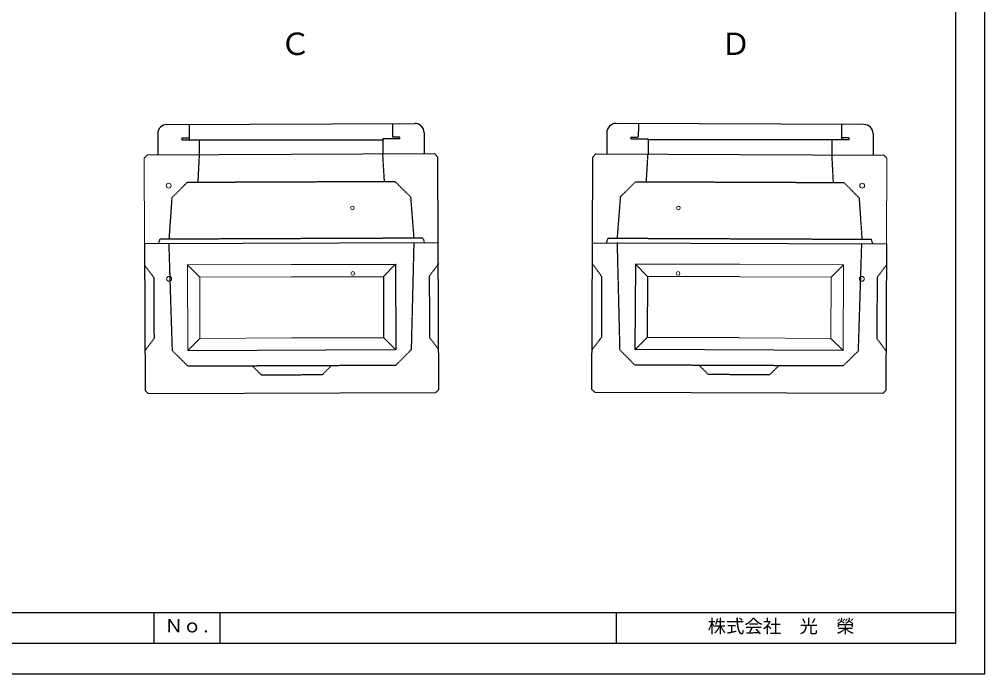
# Model space of a CAD drawing. Units: millimetres, scale not verified. Extents: x -297 to 298, y -210 to 211.
# Drawn here: x -17.5 to 297.9, y -210 to 3.9 of the extents above; entities that cross this region are included whole.
import ezdxf
from ezdxf.enums import TextEntityAlignment as Align

# ---------------------------------------------------------------- set-up
doc = ezdxf.new("R2010")
doc.units = ezdxf.units.MM
doc.linetypes.add('USER2', pattern=[4.7625, 3.175, -1.5875])
doc.layers.add('0-0', color=7, linetype='Continuous')
for name, color, linetype, lineweight in [('0-1_0', 9, 'Continuous', 25), ('0-3_pen1実線', 4, 'Continuous', 13), ('0-4_pen2実線', 3, 'Continuous', 13), ('0-5_pen3実線', 7, 'Continuous', 25), ('0-6_pen4実線', 7, 'Continuous', 25), ('0-7_pen2破線', 3, 'USER2', 25), ('0-8_鉄筋', 7, 'Continuous', 25), ('0-9_draw', 7, 'Continuous', 13)]:
    doc.layers.add(name, color=color, linetype=linetype, lineweight=lineweight)
doc.styles.add('ＭＳ ゴシック', font='')
doc.styles.get('ＭＳ ゴシック').set_extended_font_data('MS Gothic')

# ---------------------------------------------------------------- blocks, each defined once
blk = doc.blocks.new('部分図 1')
at = {"layer": '0-1_0'}
blk.add_lwpolyline([(0.1, 0.3), (11898.1, 0.3), (11898.1, 8410.3), (0.1, 8410.3)], close=True, dxfattribs=at)
at = {"layer": '0-3_pen1実線'}
for p, q in [((7965.23, 3490.15), (7971.16, 3496.13)), ((9698.77, 3490.15), (9692.84, 3496.13))]:
    blk.add_line(p, q, dxfattribs=at)
at = {"layer": '0-4_pen2実線'}
for p, q in [((8077.15, 3508.56), (8077.2, 3496.56)), ((9586.85, 3508.56), (9586.8, 3496.56))]:
    blk.add_line(p, q, dxfattribs=at)
for centre, radius in [((6566.43, 3190.51), 16), ((11097.57, 3190.51), 16), ((7767.04, 3045.4), 12), ((9896.96, 3045.4), 12), ((6568.92, 2581.51), 16), ((7768.78, 2616.4), 12), ((9895.22, 2616.4), 12), ((11095.08, 2581.51), 16)]:
    blk.add_circle(centre, radius, dxfattribs=at)
at = {"layer": '0-5_pen3実線'}
for p, q in [((6554.81, 3590.36), (8174.79, 3596.96)), ((11109.19, 3590.36), (9489.21, 3596.96)), ((8235.04, 3537.21), (8235.61, 3397.21)), ((9428.96, 3537.21), (9428.39, 3397.21)), ((6495.05, 3530.12), (6495.62, 3390.12)), ((11168.95, 3530.12), (11168.38, 3390.12)), ((8305.61, 3397.59), (6425.62, 3389.93)), ((8325.69, 3377.67), (8305.61, 3397.59)), ((8327.97, 2817.68), (8325.69, 3377.67)), ((9336.03, 2817.68), (9338.31, 3377.67)), ((9338.31, 3377.67), (9358.39, 3397.59)), ((9358.39, 3397.59), (11238.38, 3389.93)), ((8327.97, 2817.68), (6407.98, 2809.86)), ((6407.98, 2810.86), (6411.89, 1850.87)), ((8331.87, 1858.69), (8327.96, 2818.68)), ((9332.13, 1858.69), (9336.04, 2818.68)), ((9336.03, 2817.68), (11256.02, 2809.86)), ((11256.02, 2810.86), (11252.11, 1850.87)), ((7368.54, 2674.77), (8048.54, 2677.54)), ((8048.54, 2677.54), (7968.86, 2597.21)), ((8048.54, 2677.54), (8050.82, 2117.54)), ((9615.46, 2677.54), (9613.18, 2117.54)), ((10295.46, 2674.77), (9615.46, 2677.54)), ((9615.46, 2677.54), (9695.14, 2597.21)), ((7368.87, 2594.77), (7968.86, 2597.21)), ((7968.86, 2597.21), (7970.49, 2197.22)), ((9695.14, 2597.21), (9693.51, 2197.22)), ((10295.13, 2594.77), (9695.14, 2597.21)), ((7370.5, 2194.77), (7970.49, 2197.22)), ((7970.49, 2197.22), (8050.82, 2117.54)), ((9693.51, 2197.22), (9613.18, 2117.54)), ((10293.5, 2194.77), (9693.51, 2197.22)), ((6690.83, 2112), (8047.86, 2120.47)), ((10973.17, 2112), (9616.14, 2120.47)), ((6411.89, 1850.87), (6431.97, 1830.95)), ((6431.97, 1830.95), (8311.96, 1838.6)), ((8331.87, 1858.69), (8311.96, 1838.6)), ((9332.13, 1858.69), (9352.04, 1838.6)), ((11232.03, 1830.95), (9352.04, 1838.6)), ((11252.11, 1850.87), (11232.03, 1830.95)), ((6900.1, 400.3), (6900.1, 200.3))]:
    blk.add_line(p, q, dxfattribs=at)
for centre, start, end in [((8175.04, 3536.96), 0.23338, 90.23338), ((9488.96, 3536.96), 89.76662, 179.76662), ((6555.05, 3530.36), 90.23338, 180.23338), ((11108.95, 3530.36), 359.76662, 89.76662)]:
    blk.add_arc(centre, 60, start, end, dxfattribs=at)
at = {"layer": '0-6_pen4実線'}
for p, q in [((200.1, 400.3), (11709.1, 400.3)), ((6470.1, 400.3), (6470.1, 200.3)), ((9490.1, 400.3), (9490.1, 200.3))]:
    blk.add_line(p, q, dxfattribs=at)
blk.add_lwpolyline([(200.1, 200.3), (11709.1, 200.3), (11709.1, 8215.3), (200.1, 8215.3)], close=True, dxfattribs=at)
at = {"layer": '0-7_pen2破線'}
for p, q in [((8028.79, 3596.37), (8029.15, 3508.37)), ((9635.21, 3596.37), (9634.85, 3508.37)), ((6700.8, 3590.96), (6701.21, 3490.96)), ((10963.2, 3590.96), (10962.79, 3490.96)), ((6653.16, 3502.76), (6701.16, 3502.96)), ((6653.16, 3502.76), (6653.21, 3490.76)), ((6653.21, 3490.76), (7965.23, 3490.15)), ((6765.21, 3491.22), (6765.62, 3391.22)), ((8077.2, 3496.56), (7965.2, 3496.11)), ((7965.2, 3496.11), (7965.61, 3396.11)), ((8077.15, 3508.56), (8029.15, 3508.37)), ((9586.8, 3496.56), (9698.8, 3496.11)), ((9586.85, 3508.56), (9634.85, 3508.37)), ((9698.8, 3496.11), (9698.39, 3396.11)), ((11010.79, 3490.76), (9698.77, 3490.15)), ((10898.79, 3491.22), (10898.38, 3391.22)), ((11010.84, 3502.76), (10962.84, 3502.96)), ((11010.84, 3502.76), (11010.79, 3490.76)), ((6765.62, 3391.32), (6756.35, 3211.28)), ((7976.34, 3216.25), (7965.61, 3396.21)), ((9687.66, 3216.25), (9698.39, 3396.21)), ((10898.38, 3391.32), (10907.65, 3211.28)), ((6586.76, 3110.59), (6686.35, 3210.99)), ((8046.34, 3216.53), (8146.75, 3116.94)), ((9617.66, 3216.53), (9517.25, 3116.94)), ((11077.24, 3110.59), (10977.65, 3210.99)), ((6586.76, 3110.59), (6567.86, 2840.51)), ((8146.75, 3116.94), (8167.85, 2847.03)), ((9517.25, 3116.94), (9496.15, 2847.03)), ((11077.24, 3110.59), (11096.14, 2840.51)), ((6507.86, 2840.26), (6497.98, 2810.22)), ((7367.85, 2843.77), (6507.86, 2840.26)), ((8227.85, 2847.27), (7367.85, 2843.77)), ((8227.85, 2847.27), (8237.97, 2817.31)), ((9436.15, 2847.27), (9426.03, 2817.31)), ((9436.15, 2847.27), (10296.15, 2843.77)), ((10296.15, 2843.77), (11156.14, 2840.26)), ((11156.14, 2840.26), (11166.02, 2810.22)), ((6590.83, 2111.6), (6568.8, 2811.51)), ((11073.17, 2111.6), (11095.2, 2811.51)), ((6408.55, 2670.86), (6468.88, 2591.1)), ((8328.53, 2678.68), (8268.86, 2598.44)), ((9335.47, 2678.68), (9395.14, 2598.44)), ((11255.45, 2670.86), (11195.12, 2591.1)), ((8268.86, 2598.44), (8270.49, 2198.44)), ((9395.14, 2598.44), (9393.51, 2198.44)), ((8270.49, 2198.44), (8330.82, 2118.68)), ((9393.51, 2198.44), (9333.18, 2118.68)), ((6691.24, 2012), (6590.83, 2111.6)), ((10972.76, 2012), (11073.17, 2111.6)), ((6691.24, 2012), (8051.22, 2017.54)), ((7171.48, 1953.96), (7111.23, 2013.72)), ((7171.48, 1953.96), (7571.47, 1955.59)), ((7571.47, 1955.59), (7631.23, 2015.83)), ((10972.76, 2012), (9612.78, 2017.54)), ((10092.53, 1955.59), (10032.77, 2015.83)), ((10492.52, 1953.96), (10092.53, 1955.59)), ((10492.52, 1953.96), (10552.77, 2013.72))]:
    blk.add_line(p, q, dxfattribs=at)
for points in [[(8046.34, 3216.53), (7366.35, 3213.76), (6686.35, 3210.99)], [(9617.66, 3216.53), (10297.65, 3213.76), (10977.65, 3210.99)], [(8167.97, 2818.03), (8150.82, 2117.95), (8051.22, 2017.54)], [(9496.03, 2818.03), (9513.18, 2117.95), (9612.78, 2017.54)], [(6468.88, 2591.1), (6470.5, 2191.11), (6410.83, 2110.86)], [(11195.12, 2591.1), (11193.5, 2191.11), (11253.17, 2110.86)]]:
    blk.add_lwpolyline(points, dxfattribs=at)
at = {"layer": '0-9_draw'}
for p, q in [((6405.7, 3369.85), (6425.62, 3389.93)), ((6405.7, 3369.85), (6407.98, 2809.86)), ((11258.3, 3369.85), (11238.38, 3389.93)), ((11258.3, 3369.85), (11256.02, 2809.86)), ((6688.55, 2672), (7368.54, 2674.77)), ((6688.55, 2672), (6690.83, 2112)), ((6688.55, 2672), (6768.87, 2592.33)), ((10975.45, 2672), (10295.46, 2674.77)), ((10975.45, 2672), (10895.13, 2592.33)), ((10975.45, 2672), (10973.17, 2112)), ((6768.87, 2592.33), (7368.87, 2594.77)), ((6768.87, 2592.33), (6770.5, 2192.33)), ((10895.13, 2592.33), (10295.13, 2594.77)), ((10895.13, 2592.33), (10893.5, 2192.33)), ((6770.5, 2192.33), (6690.83, 2112)), ((6770.5, 2192.33), (7370.5, 2194.77)), ((10893.5, 2192.33), (10293.5, 2194.77)), ((10893.5, 2192.33), (10973.17, 2112))]:
    blk.add_line(p, q, dxfattribs=at)
at = {"layer": '0-5_pen3実線', "style": 'ＭＳ ゴシック'}
for s, p in [('Ｎｏ.', (6539.8, 243.63)), ('株式会社\u3000光\u3000榮', (10088.1, 240.3))]:
    blk.add_text(s, height=87.98, dxfattribs=at).set_placement(p, align=Align.BOTTOM_LEFT)
at = {"layer": '0-8_鉄筋', "style": 'ＭＳ ゴシック'}
for s, p in [('Ｃ', (7293.97, 4000.53)), ('Ｄ', (10170.97, 4000.53))]:
    blk.add_text(s, height=146.6, dxfattribs=at).set_placement(p, align=Align.BOTTOM_LEFT)

msp = doc.modelspace()

# ---------------------------------------------------------------- block references
at = {"layer": '0-0', "xscale": 0.05, "yscale": 0.05}
msp.add_blockref('部分図 1', (-297, -210), dxfattribs=at)

doc.saveas('drawing.dxf')
